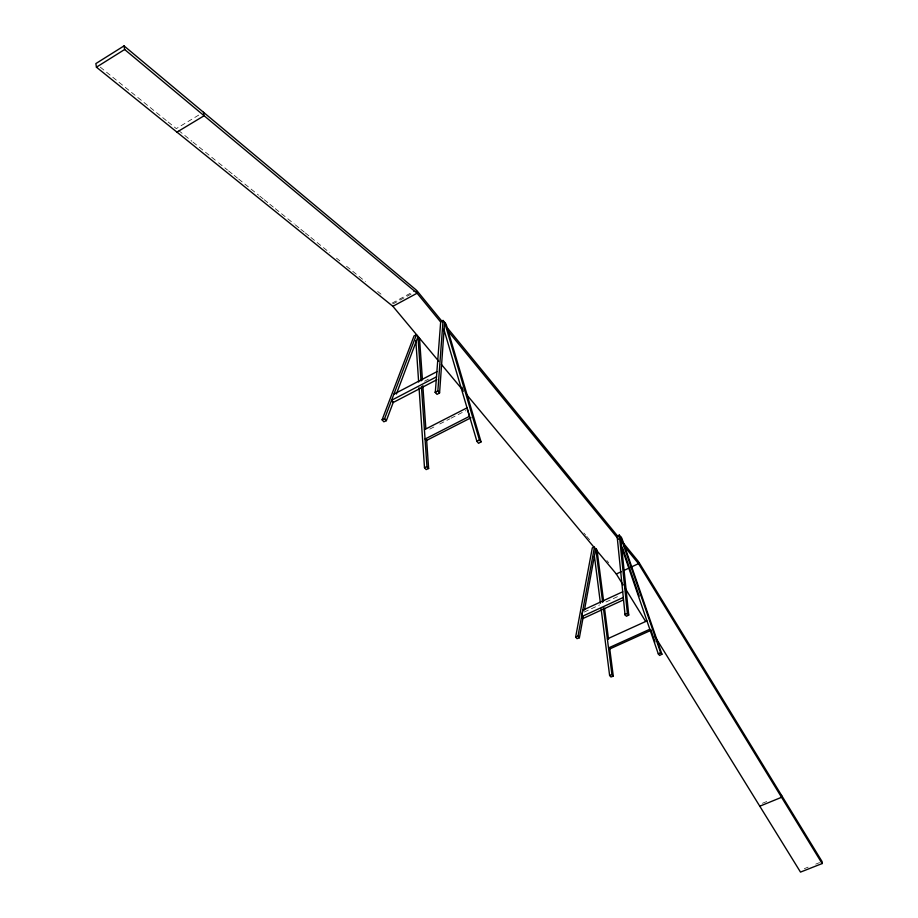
<?xml version="1.0" encoding="UTF-8"?>
<svg xmlns="http://www.w3.org/2000/svg" width="918" height="918" viewBox="0 0 918 918"><rect width="100%" height="100%" fill="white"/><g stroke="black" fill="none" stroke-linecap="round" stroke-linejoin="round"><path stroke-width="0.69" stroke-dasharray="4.59 3.44" d="M198.724 115.094L176.302 128.612L167.489 121.486M392.112 303.147L415.074 290.708M392.904 303.938L411.023 294.127M424.598 381.188L428.385 379.203M429.762 429.119L434.753 426.56M439.756 423.99L449.751 418.872M451.002 418.229L466 410.553M584.135 612.077L599.58 604.951M606.018 601.979L620.189 595.438M762.433 803.284L768.825 800.668M804.329 868.646L808.138 867.143M815.758 864.125L819.567 862.622M100.28 67.14L166.387 120.602M178.528 130.413L191.873 141.211M192.987 142.106L217.463 161.901M218.576 162.807L227.48 170.002M228.582 170.897L233.034 174.5M234.147 175.395L237.487 178.092M238.6 178.999L258.624 195.19M259.737 196.085L263.076 198.793M264.189 199.688L268.641 203.291M269.743 204.186L274.195 207.789M275.308 208.684L294.219 223.981M295.332 224.876L299.784 228.479M300.897 229.374L304.237 232.07M305.35 232.977L309.791 236.569M310.904 237.475L329.814 252.76M336.493 258.165L339.832 260.861M346.511 266.254L365.421 281.551M377.654 291.454L380.993 294.15M583.894 532.991L585.73 535.194M586.648 536.296L590.32 540.702M606.844 560.531L608.68 562.734"/><path stroke-width="1.38" d="M781.597 795.424L781.551 797.294L759.794 806.211M481.066 441.879L446.148 324.261L443.05 320.462L440.686 321.874L435.304 392.365L437.037 394.396L439.584 392.904L444.599 322.367L479.414 439.94L481.066 441.879L478.553 443.314L476.912 441.374L443.853 329.241M439.584 392.904L437.852 390.873L443.05 320.462M579.384 637.769L577.973 636.174L594.485 546.979L592.294 547.862L575.643 637.069L577.043 638.653L579.384 637.769L583.217 616.85M623.322 599.947L582.941 618.537L581.622 616.666L582.815 610.206L622.737 591.766M584.502 609.873L595.759 548.505L597.033 550.031L603.596 601.038M822.126 863.563L638.503 563.652L638.79 562.091L822.115 861.623L822.126 863.563L800.496 872.1L654.637 635.99M422.441 379.972L419.537 338.558L416.405 334.806L414.064 335.896L382.095 419.824L383.85 421.798L386.352 420.673L393.374 402.015M396.392 394.017L417.977 336.676L421.041 380.947M382.095 419.824L384.596 418.688L416.405 334.806M440.674 322.034L417.082 293.221L416.279 290.054L124.033 45.9L95.874 63.571L96.436 67.175L392.881 306.302L438.678 361.164M96.436 67.175L124.641 49.503L124.033 45.9M176.944 132.112L204.117 115.748L203.452 112.248M435.304 392.365L437.852 390.873M476.912 441.374L479.414 439.94M661.924 654.236L621.819 538.155L619.306 535.079L617.125 536.273L625.032 614.658L626.409 616.276L628.75 615.026L620.568 536.617L660.616 652.675L661.924 654.236L659.617 655.441L658.298 653.891L621.165 545.912M392.881 306.302L417.082 293.221L417.059 290.857L442.43 321.874M625.032 614.658L627.373 613.408L619.306 535.079M658.298 653.891L660.616 652.675M393.948 394.143L436.922 371.664M436.532 376.805L391.63 400.237L393.237 402.474L436.865 379.719M424.472 429.658L466.998 407.856L469.5 416.324L425.126 438.999L426.663 440.376L471.003 417.747M467.055 395.165L616.322 573.991L621.256 571.696M623.712 570.548L638.503 563.652L638.171 561.208L621.865 541.264M581.622 616.666L623.311 597.457M607.406 638.871L646.926 620.924M649.806 629.266L608.577 647.913L609.77 648.946L650.965 630.322M426.629 439.951L428.637 468.513L426.17 469.58L424.495 467.687L426.962 466.619L421.431 386.662M575.643 637.069L577.973 636.174M609.621 675.464L611.927 674.615L613.281 676.141L610.975 676.991L609.621 675.464L601.141 608.886M124.641 49.503L417.082 293.221M384.596 418.688L386.352 420.673M426.962 466.619L428.637 468.513M627.373 613.408L628.75 615.026M441.42 364.446L462.477 389.68M446.963 327.416L618.239 536.835M447.938 330.905L618.537 539.268M623.976 545.923L638.503 563.652M616.322 573.991L623.081 584.927M625.342 588.576L645.618 621.406M622.427 547.449L639.169 596.046M650.793 629.794L654.97 641.946M461.983 387.224L463.2 391.332M604.514 608.129L608.531 639.295M609.621 647.798L613.281 676.141M595.759 548.505L602.667 602.346M603.39 608.014L611.927 674.615M594.462 556.469L600.418 603.218M624.963 614.05L625.066 614.876M422.842 385.686L425.837 428.522M415.831 340.635L418.654 382.037M419.044 387.74L424.495 467.687M435.35 391.802L435.361 392.629"/></g></svg>
